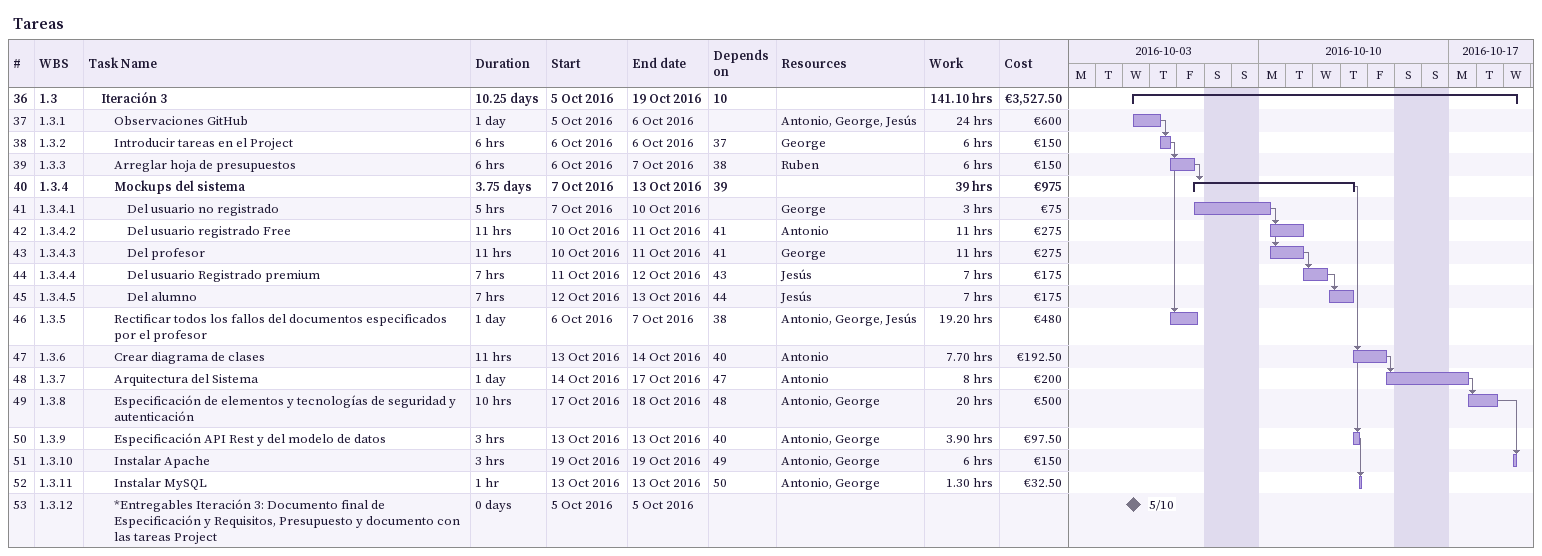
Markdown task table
Tareas

| ID | WBS | Task | Duration | Start | Finish | Predecessors | Resources | Work (h) | Cost (€) |
|---|---|---|---|---|---|---|---|---|---|
| 36 | 1.3 | **Iteración 3** | 10.25d | 2016-10-05 | 2016-10-19 | 10 |  | 141.10 | 3527.50 |
| 37 | 1.3.1 | Observaciones GitHub | 1d | 2016-10-05 | 2016-10-06 |  | Antonio, George, Jesús | 24 | 600 |
| 38 | 1.3.2 | Introducir tareas en el Project | 6h | 2016-10-06 | 2016-10-06 | 37 | George | 6 | 150 |
| 39 | 1.3.3 | Arreglar hoja de presupuestos | 6h | 2016-10-06 | 2016-10-07 | 38 | Ruben | 6 | 150 |
| 40 | 1.3.4 | **Mockups del sistema** | 3.75d | 2016-10-07 | 2016-10-13 | 39 |  | 39 | 975 |
| 41 | 1.3.4.1 | Del usuario no registrado | 5h | 2016-10-07 | 2016-10-10 |  | George | 3 | 75 |
| 42 | 1.3.4.2 | Del usuario registrado Free | 11h | 2016-10-10 | 2016-10-11 | 41 | Antonio | 11 | 275 |
| 43 | 1.3.4.3 | Del profesor | 11h | 2016-10-10 | 2016-10-11 | 41 | George | 11 | 275 |
| 44 | 1.3.4.4 | Del usuario Registrado premium | 7h | 2016-10-11 | 2016-10-12 | 43 | Jesús | 7 | 175 |
| 45 | 1.3.4.5 | Del alumno | 7h | 2016-10-12 | 2016-10-13 | 44 | Jesús | 7 | 175 |
| 46 | 1.3.5 | Rectificar todos los fallos del documentos especificados por el profesor | 1d | 2016-10-06 | 2016-10-07 | 38 | Antonio, George, Jesús | 19.20 | 480 |
| 47 | 1.3.6 | Crear diagrama de clases | 11h | 2016-10-13 | 2016-10-14 | 40 | Antonio | 7.70 | 192.50 |
| 48 | 1.3.7 | Arquitectura del Sistema | 1d | 2016-10-14 | 2016-10-17 | 47 | Antonio | 8 | 200 |
| 49 | 1.3.8 | Especificación de elementos y tecnologías de seguridad y autenticación | 10h | 2016-10-17 | 2016-10-18 | 48 | Antonio, George | 20 | 500 |
| 50 | 1.3.9 | Especificación API Rest y del modelo de datos | 3h | 2016-10-13 | 2016-10-13 | 40 | Antonio, George | 3.90 | 97.50 |
| 51 | 1.3.10 | Instalar Apache | 3h | 2016-10-19 | 2016-10-19 | 49 | Antonio, George | 6 | 150 |
| 52 | 1.3.11 | Instalar MySQL | 1h | 2016-10-13 | 2016-10-13 | 50 | Antonio, George | 1.30 | 32.50 |
| 53 | 1.3.12 | *Entregables Iteración 3: Documento final de Especificación y Requisitos, Presupuesto y documento con las tareas Project | 0d | 2016-10-05 | 2016-10-05 |  |  |  |  |
